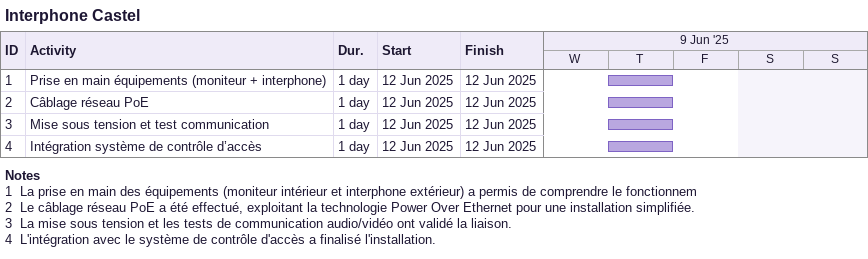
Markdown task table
Interphone Castel

| ID | Task | Duration | Start | Finish |
|---|---|---|---|---|
| 1 | Prise en main équipements (moniteur + interphone) | 1d | 2025-06-12 | 2025-06-12 |
| 2 | Câblage réseau PoE | 1d | 2025-06-12 | 2025-06-12 |
| 3 | Mise sous tension et test communication | 1d | 2025-06-12 | 2025-06-12 |
| 4 | Intégration système de contrôle d’accès | 1d | 2025-06-12 | 2025-06-12 |

Notes
- 1: La prise en main des équipements (moniteur intérieur et interphone extérieur) a permis de comprendre le fonctionnem
- 2: Le câblage réseau PoE a été effectué, exploitant la technologie Power Over Ethernet pour une installation simplifiée.
- 3: La mise sous tension et les tests de communication audio/vidéo ont validé la liaison.
- 4: L'intégration avec le système de contrôle d'accès a finalisé l'installation.
